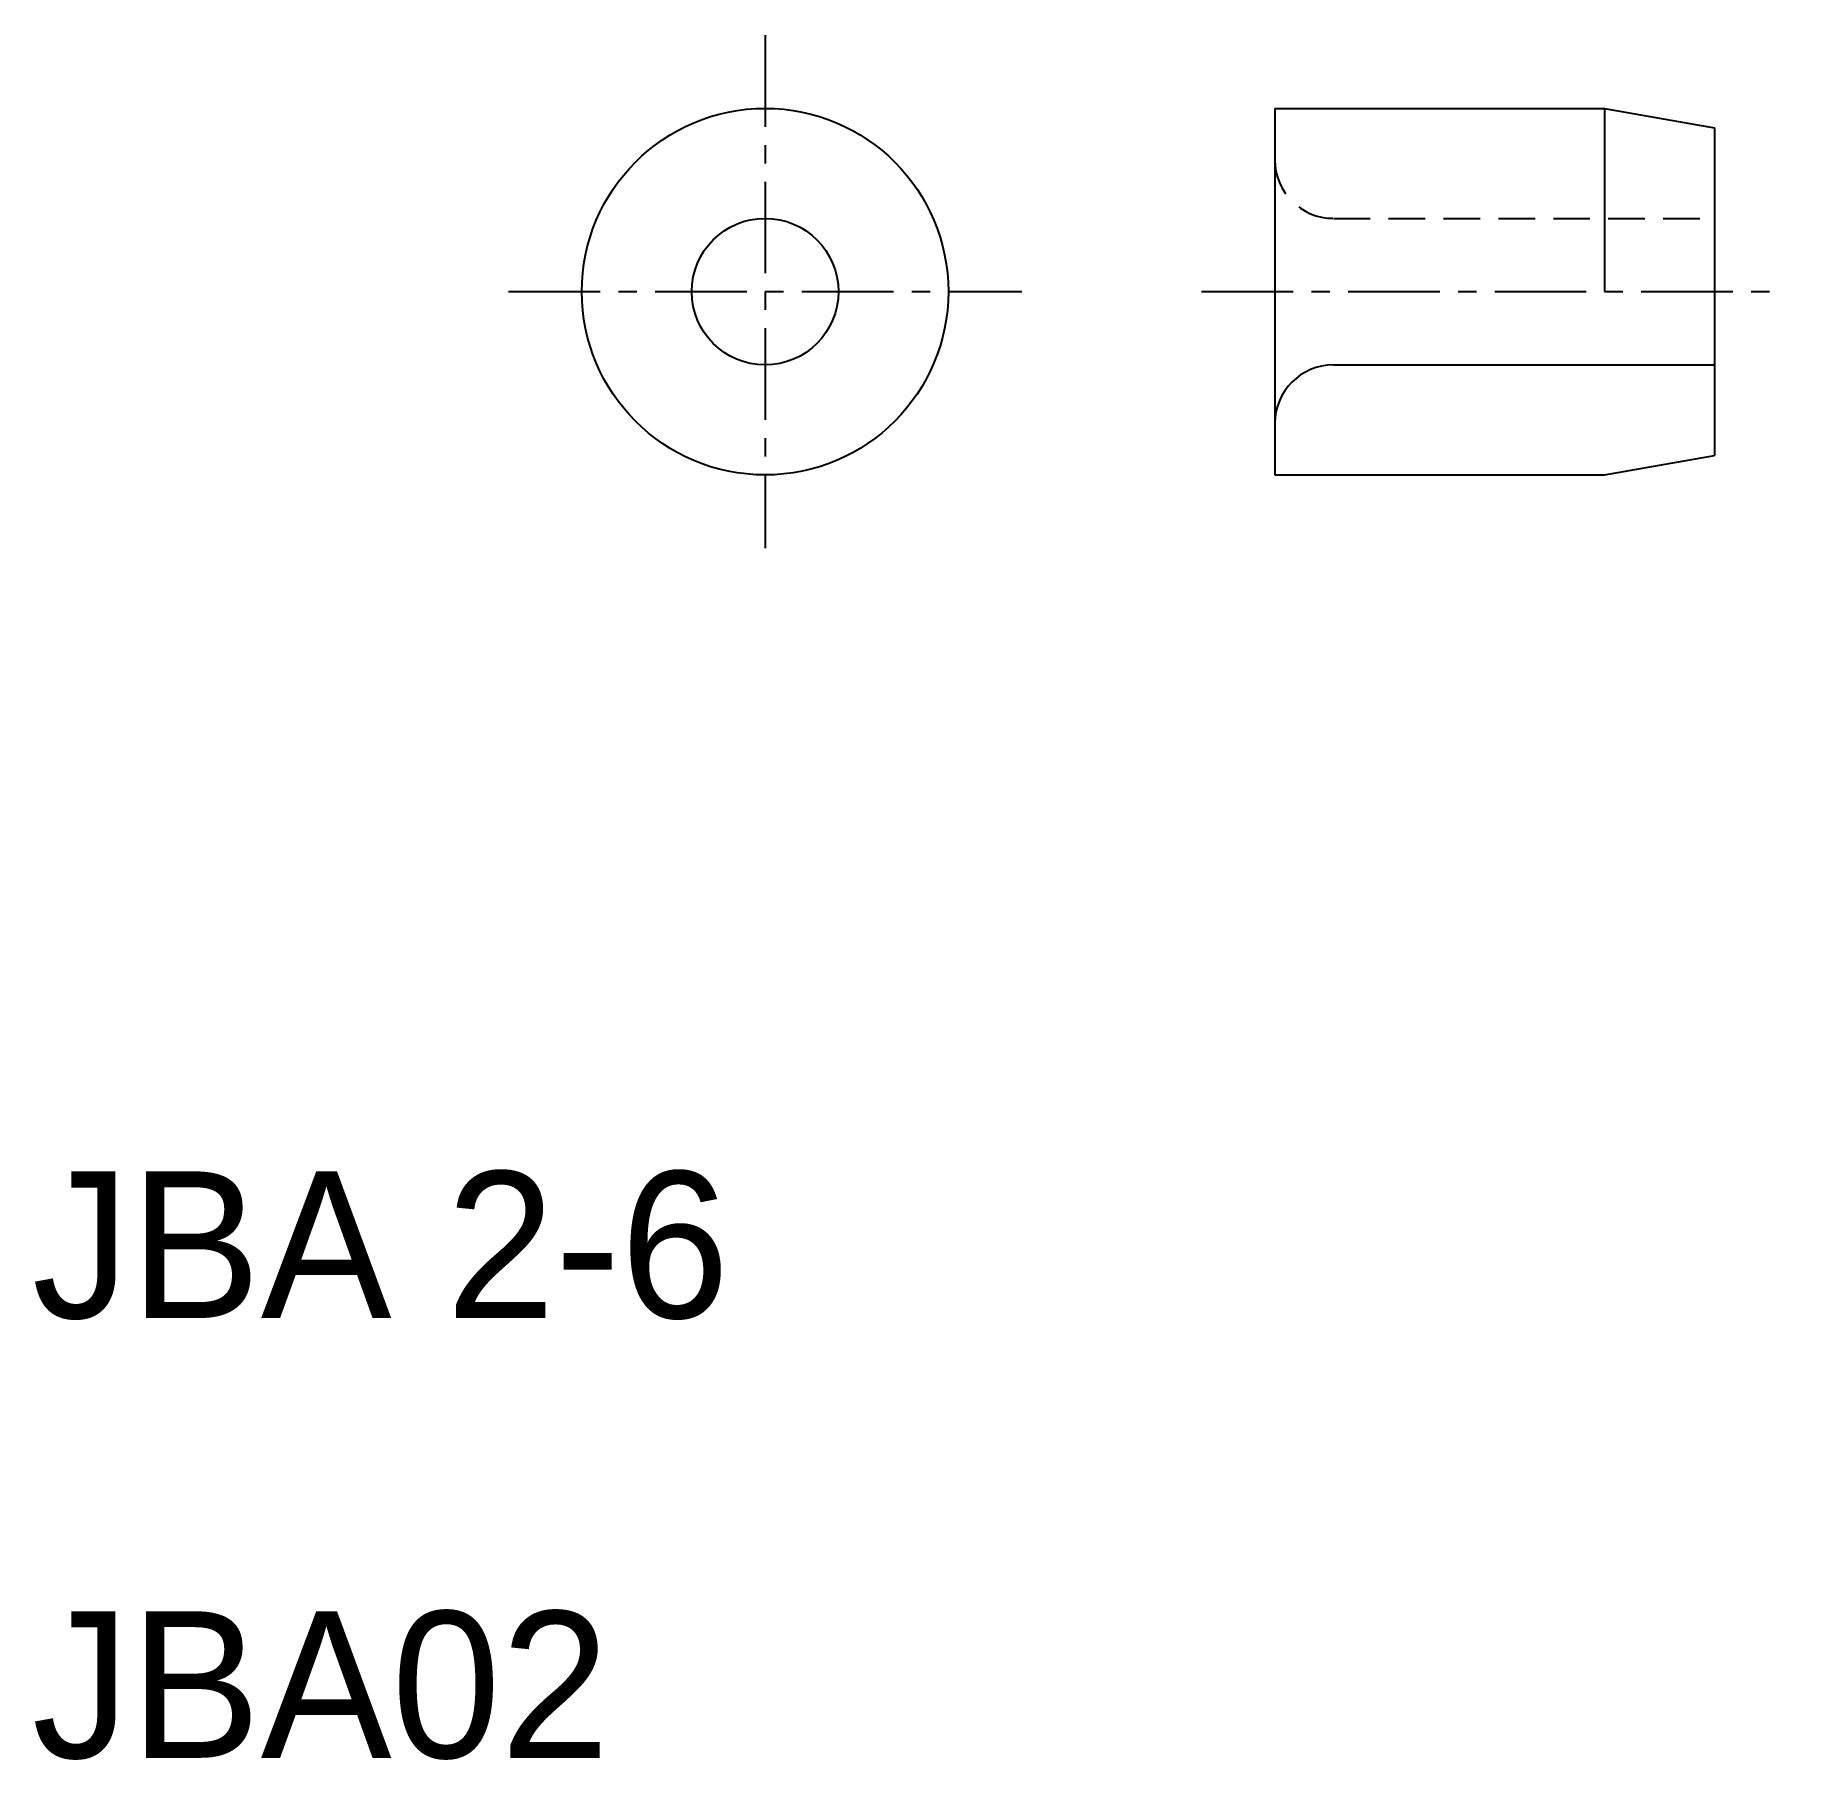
# Model space of a CAD drawing. Extents: x 10 to 34, y 10 to 33.5.
import ezdxf

# ---------------------------------------------------------------- set-up
doc = ezdxf.new("R2010")
doc.units = 0
doc.linetypes.add('CENTER', pattern=[2, 1.25, -0.25, 0.25, -0.25])
doc.linetypes.add('DASHED', pattern=[0.75, 0.5, -0.25])
doc.layers.get('0').update_dxf_attribs({"linetype": 'CONTINUOUS'})
doc.layers.add('CENTER', color=1, linetype='CENTER')

msp = doc.modelspace()

# ---------------------------------------------------------------- linework, layer by layer
at = {"color": 7, "linetype": 'CONTINUOUS'}
for p, q in [((26.952, 32.5), (31.452, 32.5)), ((26.952, 32.5), (26.952, 27.5)), ((31.452, 32.5), (31.452, 30)), ((31.452, 32.5), (32.952, 32.236)), ((32.952, 32.236), (32.952, 27.764)), ((26.952, 31.25), (26.952, 31.25)), ((27.752, 29), (32.952, 29)), ((31.452, 27.5), (32.952, 27.764)), ((26.952, 27.5), (31.452, 27.5))]:
    msp.add_line(p, q, dxfattribs=at)
at = {"color": 3, "linetype": 'DASHED'}
msp.add_line((27.752, 31), (32.952, 31), dxfattribs=at)
at = {"color": 7, "linetype": 'CONTINUOUS'}
for radius in [2.5, 1]:
    msp.add_circle((20, 30), radius, dxfattribs=at)
at = {"color": 3, "linetype": 'DASHED'}
msp.add_arc((27.752, 31.8), 0.8, 180, 270, dxfattribs=at)
at = {"color": 7, "linetype": 'CONTINUOUS'}
msp.add_arc((27.752, 28.2), 0.8, 90, 180, dxfattribs=at)
at = {"layer": 'CENTER', "color": 1, "linetype": 'CENTER'}
for p, q in [((20, 33.5), (20, 26.5)), ((16.5, 30), (23.5, 30)), ((25.952, 30), (33.952, 30))]:
    msp.add_line(p, q, dxfattribs=at)

# ---------------------------------------------------------------- texts
at = {"color": 7, "linetype": 'CONTINUOUS'}
for s, p in [('JBA 2-6', (10, 16)), ('JBA02', (10, 10))]:
    msp.add_text(s, height=2, dxfattribs=at).set_placement(p)

doc.saveas('drawing.dxf')
